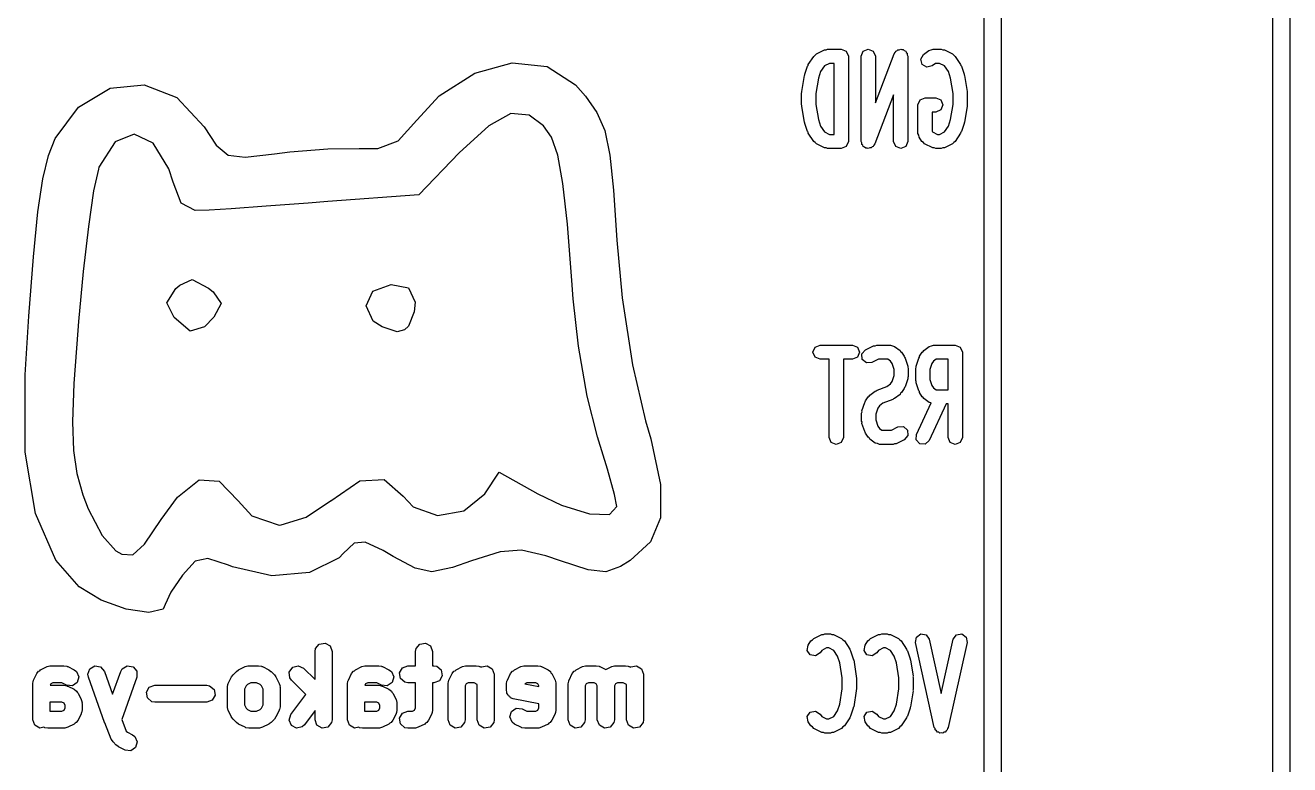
# Model space of a CAD drawing. Extents: x 62 to 223, y -188 to -37.
# Drawn here: x 95.3 to 106.43, y -57.42 to -50.92 of the extents above; entities that cross this region are included whole.
import ezdxf

# ---------------------------------------------------------------- set-up
doc = ezdxf.new("R2010")
doc.units = 0
doc.layers.add('BLACK', color=7, linetype='CONTINUOUS')

msp = doc.modelspace()

# ---------------------------------------------------------------- linework, layer by layer
at = {"layer": 'BLACK', "linetype": 'CONTINUOUS'}
for p, q in [((103.743, -73.9416), (103.743, -47.79)), ((103.893, -47.865), (103.893, -74.2229)), ((106.283, -78.195), (106.283, -47.865)), ((106.433, -47.79), (106.433, -78.27)), ((102.194, -51.2618), (102.242, -51.1903)), ((102.242, -51.1903), (102.255, -51.1813)), ((102.255, -51.1813), (102.266, -51.1691)), ((102.266, -51.1691), (102.337, -51.1334)), ((102.337, -51.1334), (102.352, -51.1324)), ((102.352, -51.1324), (102.365, -51.1268)), ((102.365, -51.1268), (102.484, -51.1268)), ((102.484, -51.1268), (102.528, -51.1451)), ((102.528, -51.1451), (102.547, -51.1893)), ((102.547, -51.1893), (102.547, -51.9393)), ((102.66, -51.1893), (102.678, -51.1451)), ((102.66, -51.9393), (102.66, -51.1893)), ((102.678, -51.1451), (102.722, -51.1268)), ((102.722, -51.1268), (102.767, -51.1451)), ((102.767, -51.1451), (102.785, -51.1893)), ((102.785, -51.5997), (102.95, -51.167)), ((102.785, -51.1893), (102.785, -51.5997)), ((102.95, -51.167), (102.959, -51.1574)), ((102.959, -51.1574), (102.964, -51.1451)), ((102.964, -51.1451), (102.975, -51.1407)), ((102.975, -51.1407), (102.982, -51.1323)), ((102.982, -51.1323), (102.996, -51.1319)), ((102.996, -51.1319), (103.008, -51.1268)), ((103.008, -51.1268), (103.019, -51.1312)), ((103.019, -51.1312), (103.03, -51.1309)), ((103.03, -51.1309), (103.04, -51.14)), ((103.04, -51.14), (103.052, -51.1451)), ((103.052, -51.1451), (103.057, -51.1558)), ((103.057, -51.1558), (103.065, -51.1637)), ((103.065, -51.1637), (103.065, -51.177)), ((103.065, -51.177), (103.071, -51.1893)), ((103.071, -51.1893), (103.071, -51.9393)), ((103.184, -51.2162), (103.209, -51.175)), ((103.209, -51.175), (103.256, -51.1393)), ((103.256, -51.1393), (103.275, -51.1344)), ((103.275, -51.1344), (103.294, -51.1268)), ((103.294, -51.1268), (103.365, -51.1268)), ((103.365, -51.1268), (103.379, -51.1324)), ((103.379, -51.1324), (103.393, -51.1334)), ((103.393, -51.1334), (103.465, -51.1691)), ((103.465, -51.1691), (103.475, -51.1813)), ((103.475, -51.1813), (103.489, -51.1903)), ((103.489, -51.1903), (103.536, -51.2618)), ((99.2582, -51.3375), (99.588, -51.2481)), ((99.588, -51.2481), (99.8961, -51.2795)), ((99.8961, -51.2795), (100.144, -51.4402)), ((102.163, -51.3481), (102.187, -51.2767)), ((102.187, -51.2767), (102.192, -51.2702)), ((102.192, -51.2702), (102.194, -51.2618)), ((102.337, -51.2735), (102.303, -51.3241)), ((102.38, -51.2518), (102.337, -51.2735)), ((102.422, -51.2518), (102.38, -51.2518)), ((102.422, -51.8768), (102.422, -51.2518)), ((103.196, -51.2625), (103.184, -51.2162)), ((103.237, -51.2869), (103.196, -51.2625)), ((103.284, -51.275), (103.237, -51.2869)), ((103.315, -51.2518), (103.284, -51.275)), ((103.35, -51.2518), (103.315, -51.2518)), ((103.394, -51.2735), (103.35, -51.2518)), ((103.428, -51.3241), (103.394, -51.2735)), ((103.536, -51.2618), (103.538, -51.2702)), ((103.538, -51.2702), (103.544, -51.2767)), ((103.544, -51.2767), (103.567, -51.3481)), ((98.945, -51.5391), (99.2582, -51.3375)), ((102.137, -51.5004), (102.161, -51.3576)), ((102.161, -51.3576), (102.163, -51.3532)), ((102.163, -51.3532), (102.163, -51.3481)), ((102.283, -51.383), (102.261, -51.5159)), ((102.303, -51.3241), (102.283, -51.383)), ((103.447, -51.383), (103.428, -51.3241)), ((103.469, -51.5159), (103.447, -51.383)), ((103.567, -51.3481), (103.567, -51.3532)), ((103.567, -51.3532), (103.57, -51.3576)), ((103.57, -51.3576), (103.594, -51.5004)), ((95.7696, -51.6383), (96.0475, -51.4694)), ((96.0475, -51.4694), (96.3478, -51.4397)), ((96.3478, -51.4397), (96.6355, -51.5521)), ((98.7486, -51.7526), (98.945, -51.5391)), ((100.144, -51.4402), (100.232, -51.541)), ((100.232, -51.541), (100.333, -51.6838)), ((102.136, -51.5107), (102.138, -51.5057)), ((102.136, -51.6179), (102.136, -51.5107)), ((102.138, -51.5057), (102.137, -51.5004)), ((102.261, -51.5159), (102.261, -51.6127)), ((102.946, -51.5289), (102.781, -51.9615)), ((102.946, -51.9393), (102.946, -51.5289)), ((103.469, -51.6127), (103.469, -51.5159)), ((103.594, -51.5004), (103.592, -51.5057)), ((103.592, -51.5057), (103.594, -51.5107)), ((103.594, -51.5107), (103.594, -51.6179)), ((95.564, -51.9142), (95.7696, -51.6383)), ((96.6355, -51.5521), (96.8754, -51.8093)), ((102.138, -51.6229), (102.136, -51.6179)), ((102.137, -51.6281), (102.138, -51.6229)), ((102.161, -51.771), (102.137, -51.6281)), ((102.261, -51.6127), (102.283, -51.7456)), ((103.16, -51.6179), (103.178, -51.5737)), ((103.16, -51.8679), (103.16, -51.6179)), ((103.178, -51.5737), (103.222, -51.5554)), ((103.222, -51.5554), (103.318, -51.5554)), ((103.318, -51.5554), (103.362, -51.5737)), ((103.362, -51.5737), (103.38, -51.6179)), ((103.38, -51.6179), (103.362, -51.6621)), ((103.447, -51.7456), (103.469, -51.6127)), ((103.594, -51.6281), (103.57, -51.771)), ((103.594, -51.6179), (103.592, -51.6229)), ((103.592, -51.6229), (103.594, -51.6281)), ((98.5843, -51.9332), (98.7486, -51.7526)), ((99.5766, -51.6922), (99.381, -51.8004)), ((99.7383, -51.7065), (99.5766, -51.6922)), ((99.8642, -51.801), (99.7383, -51.7065)), ((100.333, -51.6838), (100.402, -51.8439)), ((102.283, -51.7456), (102.303, -51.8044)), ((103.318, -51.6804), (103.285, -51.6804)), ((103.285, -51.6804), (103.285, -51.8489)), ((103.362, -51.6621), (103.318, -51.6804)), ((103.428, -51.8044), (103.447, -51.7456)), ((96.2588, -51.8749), (96.0908, -51.9431)), ((96.4257, -51.9555), (96.2588, -51.8749)), ((96.8754, -51.8093), (96.9816, -51.9709)), ((99.381, -51.8004), (99.122, -52.0406)), ((99.9333, -51.9006), (99.8642, -51.801)), ((100.402, -51.8439), (100.447, -52.0593)), ((102.163, -51.7753), (102.161, -51.771)), ((102.163, -51.7805), (102.163, -51.7753)), ((102.187, -51.8519), (102.163, -51.7805)), ((102.192, -51.8584), (102.187, -51.8519)), ((102.194, -51.8668), (102.192, -51.8584)), ((102.242, -51.9382), (102.194, -51.8668)), ((102.303, -51.8044), (102.337, -51.8551)), ((102.337, -51.8551), (102.38, -51.8768)), ((103.167, -51.8847), (103.16, -51.8679)), ((103.285, -51.8489), (103.289, -51.8551)), ((103.289, -51.8551), (103.332, -51.8768)), ((103.35, -51.8768), (103.394, -51.8551)), ((103.394, -51.8551), (103.428, -51.8044)), ((103.536, -51.8668), (103.489, -51.9382)), ((103.538, -51.8584), (103.536, -51.8668)), ((103.544, -51.8519), (103.538, -51.8584)), ((103.567, -51.7805), (103.544, -51.8519)), ((103.57, -51.771), (103.567, -51.7753)), ((103.567, -51.7753), (103.567, -51.7805)), ((95.505, -52.0613), (95.564, -51.9142)), ((96.0908, -51.9431), (95.9496, -52.1659)), ((96.5634, -52.1794), (96.4257, -51.9555)), ((96.9816, -51.9709), (97.0867, -52.0605)), ((98.4055, -52), (98.5843, -51.9332)), ((99.9884, -52.0612), (99.9333, -51.9006)), ((102.255, -51.9472), (102.242, -51.9382)), ((102.266, -51.9595), (102.255, -51.9472)), ((102.337, -51.9952), (102.266, -51.9595)), ((102.38, -51.8768), (102.422, -51.8768)), ((102.528, -51.9835), (102.484, -52.0018)), ((102.547, -51.9393), (102.528, -51.9835)), ((102.665, -51.9516), (102.66, -51.9393)), ((102.665, -51.9649), (102.665, -51.9516)), ((102.674, -51.9728), (102.665, -51.9649)), ((102.678, -51.9835), (102.674, -51.9728)), ((102.69, -51.9886), (102.678, -51.9835)), ((102.767, -51.9835), (102.756, -51.9879)), ((102.772, -51.9712), (102.767, -51.9835)), ((102.781, -51.9615), (102.772, -51.9712)), ((102.964, -51.9835), (102.946, -51.9393)), ((103.008, -52.0018), (102.964, -51.9835)), ((103.052, -51.9835), (103.008, -52.0018)), ((103.071, -51.9393), (103.052, -51.9835)), ((103.17, -51.9025), (103.167, -51.8847)), ((103.194, -51.9382), (103.17, -51.9025)), ((103.208, -51.9472), (103.194, -51.9382)), ((103.218, -51.9595), (103.208, -51.9472)), ((103.29, -51.9952), (103.218, -51.9595)), ((103.332, -51.8768), (103.35, -51.8768)), ((103.465, -51.9595), (103.393, -51.9952)), ((103.475, -51.9472), (103.465, -51.9595)), ((103.489, -51.9382), (103.475, -51.9472)), ((95.4553, -52.2683), (95.505, -52.0613)), ((97.0867, -52.0605), (97.2373, -52.0781)), ((97.2373, -52.0781), (97.4944, -52.0473)), ((97.4944, -52.0473), (97.6284, -52.0307)), ((97.6284, -52.0307), (97.9632, -52.0046)), ((97.9632, -52.0046), (98.2406, -52.0017)), ((98.2406, -52.0017), (98.4055, -52)), ((99.122, -52.0406), (98.7647, -52.4082)), ((100.034, -52.3082), (99.9884, -52.0612)), ((100.447, -52.0593), (100.48, -52.3679)), ((102.352, -51.9962), (102.337, -51.9952)), ((102.365, -52.0018), (102.352, -51.9962)), ((102.484, -52.0018), (102.365, -52.0018)), ((102.7, -51.9977), (102.69, -51.9886)), ((102.712, -51.9974), (102.7, -51.9977)), ((102.722, -52.0018), (102.712, -51.9974)), ((102.735, -51.9967), (102.722, -52.0018)), ((102.748, -51.9963), (102.735, -51.9967)), ((102.756, -51.9879), (102.748, -51.9963)), ((103.304, -51.9962), (103.29, -51.9952)), ((103.318, -52.0018), (103.304, -51.9962)), ((103.365, -52.0018), (103.318, -52.0018)), ((103.379, -51.9962), (103.365, -52.0018)), ((103.393, -51.9952), (103.379, -51.9962)), ((95.9439, -52.182), (95.9026, -52.3727)), ((95.9496, -52.1659), (95.9439, -52.182)), ((96.6014, -52.2975), (96.5634, -52.1794)), ((95.412, -52.5579), (95.4553, -52.2683)), ((96.6743, -52.4819), (96.6014, -52.2975)), ((100.074, -52.6669), (100.034, -52.3082)), ((95.9026, -52.3727), (95.8561, -52.6865)), ((98.7647, -52.4082), (97.9654, -52.468)), ((100.48, -52.3679), (100.51, -52.8077)), ((96.7962, -52.5452), (96.6743, -52.4819)), ((97.1124, -52.531), (96.9186, -52.5449)), ((97.4216, -52.5084), (97.1124, -52.531)), ((97.7925, -52.4809), (97.4216, -52.5084)), ((97.9654, -52.468), (97.7925, -52.4809)), ((95.3722, -52.953), (95.412, -52.5579)), ((96.9186, -52.5449), (96.7962, -52.5452)), ((95.8561, -52.6865), (95.8098, -53.0835)), ((100.113, -53.1626), (100.074, -52.6669)), ((100.51, -52.8077), (100.556, -53.3148)), ((95.3331, -53.4766), (95.3722, -52.953)), ((95.8098, -53.0835), (95.7689, -53.5241)), ((96.6268, -53.2343), (96.6604, -53.2024)), ((96.6604, -53.2024), (96.7711, -53.1544)), ((96.7711, -53.1544), (96.9127, -53.2293)), ((98.3596, -53.2553), (98.5207, -53.197)), ((98.5207, -53.197), (98.6742, -53.2282)), ((100.124, -53.324), (100.113, -53.1626)), ((96.5479, -53.359), (96.6268, -53.2343)), ((96.9127, -53.2293), (96.9557, -53.2624)), ((96.9557, -53.2624), (97.0263, -53.3641)), ((98.3022, -53.3854), (98.3596, -53.2553)), ((98.6742, -53.2282), (98.7323, -53.3522)), ((100.556, -53.3148), (100.646, -53.9044)), ((96.6114, -53.4882), (96.5479, -53.359)), ((97.0263, -53.3641), (96.9619, -53.4842)), ((98.3624, -53.5201), (98.3022, -53.3854)), ((98.7323, -53.3522), (98.7244, -53.4394)), ((100.171, -53.7412), (100.124, -53.324)), ((95.3008, -53.9929), (95.3331, -53.4766)), ((95.7689, -53.5241), (95.7625, -53.6038)), ((96.6121, -53.4891), (96.6114, -53.4882)), ((96.7518, -53.6074), (96.6121, -53.4891)), ((96.9619, -53.4842), (96.8793, -53.5705)), ((98.4429, -53.5689), (98.3624, -53.5201)), ((98.7244, -53.4394), (98.6759, -53.5639)), ((95.7625, -53.6038), (95.7293, -54.0678)), ((96.8793, -53.5705), (96.7518, -53.6074)), ((98.5761, -53.6143), (98.4429, -53.5689)), ((98.6403, -53.5977), (98.5761, -53.6143)), ((98.6759, -53.5639), (98.6403, -53.5977)), ((100.249, -54.1796), (100.171, -53.7412)), ((102.235, -53.7928), (102.254, -53.7486)), ((102.254, -53.7486), (102.298, -53.7303)), ((102.298, -53.7303), (102.583, -53.7303)), ((102.583, -53.7303), (102.628, -53.7486)), ((102.628, -53.7486), (102.646, -53.7928)), ((102.698, -53.7726), (102.77, -53.7369)), ((102.77, -53.7369), (102.784, -53.7359)), ((102.784, -53.7359), (102.798, -53.7303)), ((102.798, -53.7303), (102.917, -53.7303)), ((102.917, -53.7303), (102.935, -53.7379)), ((102.935, -53.7379), (102.954, -53.7428)), ((102.954, -53.7428), (103.002, -53.7785)), ((103.213, -53.7785), (103.26, -53.7428)), ((103.26, -53.7428), (103.279, -53.7379)), ((103.279, -53.7379), (103.298, -53.7303)), ((103.298, -53.7303), (103.488, -53.7303)), ((103.488, -53.7303), (103.532, -53.7486)), ((103.532, -53.7486), (103.551, -53.7928)), ((102.254, -53.837), (102.235, -53.7928)), ((102.298, -53.8553), (102.254, -53.837)), ((102.378, -53.8553), (102.298, -53.8553)), ((102.378, -54.5428), (102.378, -53.8553)), ((102.583, -53.8553), (102.503, -53.8553)), ((102.503, -53.8553), (102.503, -54.5428)), ((102.628, -53.837), (102.583, -53.8553)), ((102.646, -53.7928), (102.628, -53.837)), ((102.667, -53.8087), (102.698, -53.7726)), ((102.67, -53.8564), (102.667, -53.8087)), ((102.707, -53.8878), (102.67, -53.8564)), ((102.813, -53.8553), (102.754, -53.8844)), ((102.896, -53.8553), (102.813, -53.8553)), ((102.918, -53.8721), (102.896, -53.8553)), ((102.932, -53.8919), (102.918, -53.8721)), ((103.002, -53.7785), (103.007, -53.7878)), ((103.007, -53.7878), (103.016, -53.7938)), ((103.016, -53.7938), (103.04, -53.8295)), ((103.04, -53.8295), (103.042, -53.838)), ((103.042, -53.838), (103.048, -53.8444)), ((103.048, -53.8444), (103.071, -53.9159)), ((103.143, -53.9159), (103.167, -53.8444)), ((103.167, -53.8444), (103.173, -53.838)), ((103.173, -53.838), (103.174, -53.8295)), ((103.174, -53.8295), (103.198, -53.7938)), ((103.198, -53.7938), (103.207, -53.7878)), ((103.207, -53.7878), (103.213, -53.7785)), ((103.296, -53.8721), (103.283, -53.8919)), ((103.319, -53.8553), (103.296, -53.8721)), ((103.426, -53.8553), (103.319, -53.8553)), ((103.426, -54.1231), (103.426, -53.8553)), ((103.551, -53.7928), (103.551, -54.5428)), ((100.646, -53.9044), (100.762, -54.3977)), ((102.754, -53.8844), (102.707, -53.8878)), ((102.95, -53.9458), (102.932, -53.8919)), ((102.95, -53.9969), (102.95, -53.9458)), ((103.071, -53.9159), (103.071, -53.9261)), ((103.071, -53.9261), (103.075, -53.9356)), ((103.075, -53.9356), (103.075, -54.0071)), ((103.14, -53.9356), (103.144, -53.9261)), ((103.14, -54.0428), (103.14, -53.9356)), ((103.144, -53.9261), (103.143, -53.9159)), ((103.283, -53.8919), (103.265, -53.9458)), ((103.265, -53.9458), (103.265, -54.0326)), ((95.3007, -54.6717), (95.3008, -53.9929)), ((95.7293, -54.0678), (95.7163, -54.4067)), ((102.8, -54.1271), (102.886, -54.0946)), ((102.886, -54.0946), (102.918, -54.0706)), ((102.918, -54.0706), (102.932, -54.0508)), ((102.932, -54.0508), (102.95, -53.9969)), ((103.048, -54.0983), (103.042, -54.1047)), ((103.071, -54.0268), (103.048, -54.0983)), ((103.075, -54.0071), (103.071, -54.0166)), ((103.071, -54.0166), (103.071, -54.0268)), ((103.144, -54.0523), (103.14, -54.0428)), ((103.143, -54.0626), (103.144, -54.0523)), ((103.167, -54.134), (103.143, -54.0626)), ((103.265, -54.0326), (103.283, -54.0865)), ((103.283, -54.0865), (103.296, -54.1064)), ((100.34, -54.538), (100.249, -54.1796)), ((102.698, -54.2224), (102.722, -54.1867)), ((102.722, -54.1867), (102.731, -54.1807)), ((102.731, -54.1807), (102.736, -54.1714)), ((102.736, -54.1714), (102.784, -54.1356)), ((102.784, -54.1356), (102.793, -54.1334)), ((102.793, -54.1334), (102.8, -54.1271)), ((102.939, -54.2085), (102.852, -54.241)), ((102.945, -54.2022), (102.939, -54.2085)), ((102.954, -54.1999), (102.945, -54.2022)), ((103.002, -54.1642), (102.954, -54.1999)), ((103.007, -54.1549), (103.002, -54.1642)), ((103.016, -54.1489), (103.007, -54.1549)), ((103.04, -54.1132), (103.016, -54.1489)), ((103.042, -54.1047), (103.04, -54.1132)), ((103.173, -54.1405), (103.167, -54.134)), ((103.174, -54.1489), (103.173, -54.1405)), ((103.198, -54.1846), (103.174, -54.1489)), ((103.207, -54.1906), (103.198, -54.1846)), ((103.213, -54.1999), (103.207, -54.1906)), ((103.26, -54.2356), (103.213, -54.1999)), ((103.296, -54.1064), (103.319, -54.1231)), ((103.319, -54.1231), (103.426, -54.1231)), ((102.664, -54.3285), (102.668, -54.319)), ((102.667, -54.3087), (102.691, -54.2373)), ((102.668, -54.319), (102.667, -54.3087)), ((102.691, -54.2373), (102.696, -54.2308)), ((102.696, -54.2308), (102.698, -54.2224)), ((102.807, -54.2848), (102.789, -54.3386)), ((102.82, -54.2649), (102.807, -54.2848)), ((102.852, -54.241), (102.82, -54.2649)), ((103.146, -54.5164), (103.275, -54.2394)), ((103.409, -54.2481), (103.259, -54.5692)), ((103.275, -54.2394), (103.26, -54.2356)), ((103.426, -54.2481), (103.409, -54.2481)), ((103.426, -54.5428), (103.426, -54.2481)), ((95.7163, -54.4067), (95.7244, -54.6581)), ((100.762, -54.3977), (100.807, -54.5557)), ((102.664, -54.3999), (102.664, -54.3285)), ((102.668, -54.4094), (102.664, -54.3999)), ((102.667, -54.4197), (102.668, -54.4094)), ((102.691, -54.4911), (102.667, -54.4197)), ((102.789, -54.3386), (102.789, -54.3898)), ((102.789, -54.3898), (102.807, -54.4437)), ((100.427, -54.8231), (100.34, -54.538)), ((102.396, -54.587), (102.378, -54.5428)), ((102.503, -54.5428), (102.485, -54.587)), ((102.696, -54.4976), (102.691, -54.4911)), ((102.698, -54.506), (102.696, -54.4976)), ((102.722, -54.5417), (102.698, -54.506)), ((102.731, -54.5478), (102.722, -54.5417)), ((102.736, -54.5571), (102.731, -54.5478)), ((102.807, -54.4437), (102.82, -54.4635)), ((102.82, -54.4635), (102.842, -54.4803)), ((102.842, -54.4803), (102.926, -54.4803)), ((102.926, -54.4803), (102.984, -54.4512)), ((102.984, -54.4512), (103.032, -54.4478)), ((103.032, -54.4478), (103.068, -54.4791)), ((103.071, -54.5268), (103.04, -54.563)), ((103.068, -54.4791), (103.071, -54.5268)), ((103.144, -54.5641), (103.146, -54.5164)), ((103.444, -54.587), (103.426, -54.5428)), ((103.551, -54.5428), (103.532, -54.587)), ((95.7244, -54.6581), (95.7546, -54.8596)), ((100.807, -54.5557), (100.892, -54.9576)), ((102.441, -54.6053), (102.396, -54.587)), ((102.485, -54.587), (102.441, -54.6053)), ((102.784, -54.5928), (102.736, -54.5571)), ((102.803, -54.5977), (102.784, -54.5928)), ((102.822, -54.6053), (102.803, -54.5977)), ((102.941, -54.6053), (102.822, -54.6053)), ((102.954, -54.5997), (102.941, -54.6053)), ((102.969, -54.5987), (102.954, -54.5997)), ((103.04, -54.563), (102.969, -54.5987)), ((103.176, -54.5994), (103.144, -54.5641)), ((103.224, -54.6015), (103.176, -54.5994)), ((103.259, -54.5692), (103.224, -54.6015)), ((103.488, -54.6053), (103.444, -54.587)), ((103.532, -54.587), (103.488, -54.6053)), ((95.3898, -55.2126), (95.3007, -54.6717)), ((95.7546, -54.8596), (95.8078, -55.0489)), ((99.3464, -55.0385), (99.4731, -54.848)), ((99.4731, -54.848), (99.8128, -55.0385)), ((100.488, -55.045), (100.427, -54.8231)), ((96.6403, -55.0675), (96.8312, -54.9162)), ((96.8312, -54.9162), (97.0063, -54.9283)), ((97.0063, -54.9283), (97.1738, -55.102)), ((97.9905, -55.1003), (98.2463, -54.9264)), ((98.2463, -54.9264), (98.4607, -54.9127)), ((98.4607, -54.9127), (98.628, -55.0597)), ((100.892, -54.9576), (100.892, -55.1519)), ((95.8078, -55.0489), (95.8547, -55.1722)), ((96.4964, -55.2663), (96.6403, -55.0675)), ((97.1738, -55.102), (97.2958, -55.2339)), ((97.7735, -55.2458), (97.9887, -55.102)), ((97.9887, -55.102), (97.9905, -55.1003)), ((98.628, -55.0597), (98.7163, -55.1538)), ((99.1626, -55.1897), (99.3464, -55.0385)), ((99.8128, -55.0385), (100.023, -55.1401)), ((100.51, -55.1519), (100.488, -55.045)), ((95.57, -55.6226), (95.3898, -55.2126)), ((95.8547, -55.1722), (95.9774, -55.405)), ((98.7163, -55.1538), (98.9304, -55.2288)), ((98.9304, -55.2288), (99.1626, -55.1897)), ((100.023, -55.1401), (100.267, -55.2157)), ((100.267, -55.2157), (100.443, -55.2218)), ((100.443, -55.2218), (100.51, -55.1519)), ((100.892, -55.1519), (100.892, -55.2499)), ((96.3496, -55.4827), (96.4964, -55.2663)), ((97.2958, -55.2339), (97.5364, -55.3137)), ((97.5364, -55.3137), (97.5548, -55.313)), ((97.5548, -55.313), (97.7735, -55.2458)), ((100.892, -55.2499), (100.805, -55.4625)), ((95.9774, -55.405), (96.0986, -55.5423)), ((96.0986, -55.5423), (96.1511, -55.5709)), ((96.2467, -55.5757), (96.3496, -55.4827)), ((98.197, -55.4742), (98.0991, -55.5657)), ((98.2938, -55.4638), (98.197, -55.4742)), ((98.4503, -55.538), (98.2938, -55.4638)), ((98.5403, -55.5905), (98.4503, -55.538)), ((99.4816, -55.5494), (99.2303, -55.6294)), ((99.6692, -55.5348), (99.4816, -55.5494)), ((99.8828, -55.5854), (99.6692, -55.5348)), ((100.805, -55.4625), (100.626, -55.6252)), ((95.7757, -55.8567), (95.57, -55.6226)), ((96.1511, -55.5709), (96.2467, -55.5757)), ((96.795, -55.6325), (96.6839, -55.7548)), ((96.9067, -55.6071), (96.795, -55.6325)), ((97.0904, -55.6668), (96.9067, -55.6071)), ((98.0627, -55.6015), (97.803, -55.7324)), ((98.0991, -55.5657), (98.0627, -55.6015)), ((98.7328, -55.6942), (98.5403, -55.5905)), ((99.2303, -55.6294), (99.062, -55.6875)), ((100.012, -55.6298), (99.8828, -55.5854)), ((100.256, -55.7091), (100.012, -55.6298)), ((100.626, -55.6252), (100.542, -55.6776)), ((96.6839, -55.7548), (96.5811, -55.9052)), ((97.1265, -55.6816), (97.0904, -55.6668)), ((97.4716, -55.7614), (97.1265, -55.6816)), ((97.803, -55.7324), (97.4716, -55.7614)), ((98.8812, -55.7251), (98.7328, -55.6942)), ((99.062, -55.6875), (98.8812, -55.7251)), ((100.411, -55.7252), (100.256, -55.7091)), ((100.542, -55.6776), (100.411, -55.7252)), ((95.9684, -55.9758), (95.7757, -55.8567)), ((96.1901, -56.0553), (95.9684, -55.9758)), ((96.5811, -55.9052), (96.5329, -56.0122)), ((96.3893, -56.0846), (96.1901, -56.0553)), ((96.5143, -56.053), (96.3893, -56.0846)), ((96.5329, -56.0122), (96.5143, -56.053)), ((102.218, -56.3338), (102.231, -56.3248)), ((102.231, -56.3248), (102.242, -56.3126)), ((102.242, -56.3126), (102.313, -56.2769)), ((102.313, -56.2769), (102.328, -56.2759)), ((102.328, -56.2759), (102.341, -56.2703)), ((102.341, -56.2703), (102.389, -56.2703)), ((102.389, -56.2703), (102.402, -56.2759)), ((102.402, -56.2759), (102.417, -56.2769)), ((102.417, -56.2769), (102.488, -56.3126)), ((102.488, -56.3126), (102.499, -56.3248)), ((102.499, -56.3248), (102.512, -56.3338)), ((102.718, -56.3338), (102.731, -56.3248)), ((102.731, -56.3248), (102.742, -56.3126)), ((102.742, -56.3126), (102.813, -56.2769)), ((102.813, -56.2769), (102.828, -56.2759)), ((102.828, -56.2759), (102.841, -56.2703)), ((102.841, -56.2703), (102.889, -56.2703)), ((102.889, -56.2703), (102.902, -56.2759)), ((102.902, -56.2759), (102.917, -56.2769)), ((102.917, -56.2769), (102.988, -56.3126)), ((102.988, -56.3126), (102.999, -56.3248)), ((102.999, -56.3248), (103.012, -56.3338)), ((103.138, -56.3463), (103.146, -56.2992)), ((103.146, -56.2992), (103.185, -56.2718)), ((103.185, -56.2718), (103.232, -56.2801)), ((103.232, -56.2801), (103.26, -56.3192)), ((103.26, -56.3192), (103.365, -56.7947)), ((103.365, -56.7947), (103.471, -56.3192)), ((103.471, -56.3192), (103.498, -56.2801)), ((103.498, -56.2801), (103.545, -56.2718)), ((103.545, -56.2718), (103.585, -56.2992)), ((103.585, -56.2992), (103.593, -56.3463)), ((97.8514, -56.4264), (97.856, -56.4008)), ((97.8514, -56.6739), (97.8514, -56.4264)), ((97.856, -56.4008), (97.8889, -56.3615)), ((97.8889, -56.3615), (97.9395, -56.3526)), ((97.9395, -56.3526), (97.9839, -56.3782)), ((97.9839, -56.3782), (98.0014, -56.4264)), ((98.0014, -56.4264), (98.0014, -57.0264)), ((98.7371, -56.4264), (98.7417, -56.4008)), ((98.7371, -56.5514), (98.7371, -56.4264)), ((98.7417, -56.4008), (98.7746, -56.3615)), ((98.7746, -56.3615), (98.8252, -56.3526)), ((98.8252, -56.3526), (98.8696, -56.3782)), ((98.8696, -56.3782), (98.8871, -56.4264)), ((98.8871, -56.4264), (98.8871, -56.5514)), ((102.185, -56.4165), (102.194, -56.3695)), ((102.211, -56.4562), (102.185, -56.4165)), ((102.194, -56.3695), (102.218, -56.3338)), ((102.298, -56.4389), (102.258, -56.4655)), ((102.313, -56.417), (102.298, -56.4389)), ((102.356, -56.3953), (102.313, -56.417)), ((102.374, -56.3953), (102.356, -56.3953)), ((102.418, -56.417), (102.374, -56.3953)), ((102.451, -56.4676), (102.418, -56.417)), ((102.512, -56.3338), (102.56, -56.4053)), ((102.56, -56.4053), (102.562, -56.4137)), ((102.562, -56.4137), (102.567, -56.4202)), ((102.567, -56.4202), (102.591, -56.4916)), ((102.685, -56.4165), (102.694, -56.3695)), ((102.711, -56.4562), (102.685, -56.4165)), ((102.694, -56.3695), (102.718, -56.3338)), ((102.798, -56.4389), (102.758, -56.4655)), ((102.813, -56.417), (102.798, -56.4389)), ((102.856, -56.3953), (102.813, -56.417)), ((102.874, -56.3953), (102.856, -56.3953)), ((102.918, -56.417), (102.874, -56.3953)), ((102.951, -56.4676), (102.918, -56.417)), ((103.012, -56.3338), (103.06, -56.4053)), ((103.06, -56.4053), (103.062, -56.4137)), ((103.062, -56.4137), (103.067, -56.4202)), ((103.067, -56.4202), (103.091, -56.4916)), ((103.304, -57.0963), (103.138, -56.3463)), ((103.593, -56.3463), (103.426, -57.0963)), ((95.4929, -56.5593), (95.5179, -56.5519)), ((95.5179, -56.5519), (95.5222, -56.553)), ((95.5222, -56.553), (95.5264, -56.5514)), ((95.5264, -56.5514), (95.6407, -56.5514)), ((95.6407, -56.5514), (95.6664, -56.556)), ((97.2357, -56.5593), (97.2607, -56.5519)), ((97.2607, -56.5519), (97.2651, -56.553)), ((97.2651, -56.553), (97.2693, -56.5514)), ((97.2693, -56.5514), (97.355, -56.5514)), ((97.355, -56.5514), (97.3807, -56.556)), ((97.6548, -56.565), (97.7044, -56.5517)), ((97.7044, -56.5517), (97.7509, -56.5734)), ((98.2643, -56.5593), (98.2893, -56.5519)), ((98.2893, -56.5519), (98.2936, -56.553)), ((98.2936, -56.553), (98.2979, -56.5514)), ((98.2979, -56.5514), (98.4121, -56.5514)), ((98.4121, -56.5514), (98.4378, -56.556)), ((98.6211, -56.569), (98.6693, -56.5514)), ((98.6693, -56.5514), (98.7371, -56.5514)), ((98.8871, -56.5514), (98.8979, -56.5514)), ((98.8979, -56.5514), (98.9235, -56.556)), ((99.15, -56.5593), (99.175, -56.5519)), ((99.175, -56.5519), (99.1794, -56.553)), ((99.1794, -56.553), (99.1836, -56.5514)), ((99.1836, -56.5514), (99.2693, -56.5514)), ((99.2693, -56.5514), (99.2949, -56.556)), ((99.6643, -56.5593), (99.6893, -56.5519)), ((99.6893, -56.5519), (99.6936, -56.553)), ((99.6936, -56.553), (99.6979, -56.5514)), ((99.6979, -56.5514), (99.8121, -56.5514)), ((99.8121, -56.5514), (99.8378, -56.556)), ((100.207, -56.5593), (100.232, -56.5519)), ((100.232, -56.5519), (100.236, -56.553)), ((100.236, -56.553), (100.241, -56.5514)), ((100.241, -56.5514), (100.326, -56.5514)), ((100.326, -56.5514), (100.352, -56.556)), ((100.464, -56.5593), (100.489, -56.5519)), ((100.489, -56.5519), (100.494, -56.553)), ((100.494, -56.553), (100.498, -56.5514)), ((100.498, -56.5514), (100.584, -56.5514)), ((100.584, -56.5514), (100.609, -56.556)), ((102.258, -56.4655), (102.211, -56.4562)), ((102.471, -56.5265), (102.451, -56.4676)), ((102.493, -56.6594), (102.471, -56.5265)), ((102.591, -56.4916), (102.591, -56.4967)), ((102.591, -56.4967), (102.594, -56.5011)), ((102.594, -56.5011), (102.617, -56.6439)), ((102.758, -56.4655), (102.711, -56.4562)), ((102.971, -56.5265), (102.951, -56.4676)), ((102.993, -56.6594), (102.971, -56.5265)), ((103.091, -56.4916), (103.091, -56.4967)), ((103.091, -56.4967), (103.094, -56.5011)), ((103.094, -56.5011), (103.117, -56.6439)), ((95.3736, -56.6786), (95.4022, -56.6215)), ((95.4022, -56.6215), (95.4177, -56.6005)), ((95.4177, -56.6005), (95.428, -56.5961)), ((95.428, -56.5961), (95.4357, -56.5879)), ((95.4357, -56.5879), (95.4929, -56.5593)), ((95.6664, -56.556), (95.6698, -56.5588)), ((95.6698, -56.5588), (95.6743, -56.5593)), ((95.6743, -56.5593), (95.7314, -56.5879)), ((95.7314, -56.5879), (95.7523, -56.6034)), ((95.7523, -56.6034), (95.7727, -56.6505)), ((95.7727, -56.6505), (95.7581, -56.6997)), ((95.8514, -56.626), (95.8693, -56.5779)), ((95.8558, -56.6517), (95.8514, -56.626)), ((95.9987, -57.0517), (95.8558, -56.6517)), ((95.8693, -56.5779), (95.9139, -56.5525)), ((95.9139, -56.5525), (95.9643, -56.5617)), ((95.9643, -56.5617), (95.9971, -56.6012)), ((95.9971, -56.6012), (96.0693, -56.8034)), ((96.0693, -56.8034), (96.1415, -56.6012)), ((96.1415, -56.6012), (96.1544, -56.5786)), ((96.2828, -56.6517), (96.1495, -57.0249)), ((96.1544, -56.5786), (96.1987, -56.5526)), ((96.1987, -56.5526), (96.2492, -56.5612)), ((96.2492, -56.5612), (96.2825, -56.6004)), ((96.2825, -56.6004), (96.2828, -56.6517)), ((97.0879, -56.7072), (97.1165, -56.65)), ((97.1165, -56.65), (97.1298, -56.632)), ((97.1298, -56.632), (97.1305, -56.6305)), ((97.1305, -56.6305), (97.1591, -56.602)), ((97.1591, -56.602), (97.1775, -56.5891)), ((97.1775, -56.5891), (97.1786, -56.5879)), ((97.1786, -56.5879), (97.2357, -56.5593)), ((97.3807, -56.556), (97.3841, -56.5588)), ((97.3841, -56.5588), (97.3885, -56.5593)), ((97.3885, -56.5593), (97.4457, -56.5879)), ((97.4457, -56.5879), (97.4637, -56.6013)), ((97.4637, -56.6013), (97.4652, -56.602)), ((97.4652, -56.602), (97.4937, -56.6305)), ((97.4937, -56.6305), (97.5066, -56.6489)), ((97.5066, -56.6489), (97.5078, -56.65)), ((97.5078, -56.65), (97.5364, -56.7072)), ((97.6254, -56.607), (97.6548, -56.565)), ((97.6299, -56.6581), (97.6254, -56.607)), ((97.6448, -56.6795), (97.6299, -56.6581)), ((97.7509, -56.5734), (97.8514, -56.6739)), ((98.1451, -56.6786), (98.1736, -56.6215)), ((98.1736, -56.6215), (98.1891, -56.6005)), ((98.1891, -56.6005), (98.1995, -56.5961)), ((98.1995, -56.5961), (98.2072, -56.5879)), ((98.2072, -56.5879), (98.2643, -56.5593)), ((98.4378, -56.556), (98.4412, -56.5588)), ((98.4412, -56.5588), (98.4457, -56.5593)), ((98.4457, -56.5593), (98.5028, -56.5879)), ((98.5028, -56.5879), (98.5237, -56.6034)), ((98.5237, -56.6034), (98.5442, -56.6505)), ((98.5442, -56.6505), (98.5295, -56.6997)), ((98.5954, -56.6134), (98.6211, -56.569)), ((98.6043, -56.6639), (98.5954, -56.6134)), ((98.9235, -56.556), (98.9628, -56.5889)), ((98.9717, -56.6395), (98.9461, -56.6839)), ((98.9628, -56.5889), (98.9717, -56.6395)), ((99.0308, -56.6786), (99.0593, -56.6215)), ((99.0593, -56.6215), (99.0749, -56.6005)), ((99.0749, -56.6005), (99.0852, -56.5961)), ((99.0852, -56.5961), (99.0929, -56.5879)), ((99.0929, -56.5879), (99.15, -56.5593)), ((99.2949, -56.556), (99.2984, -56.5588)), ((99.2984, -56.5588), (99.3028, -56.5593)), ((99.3028, -56.5593), (99.3144, -56.5651)), ((99.3144, -56.5651), (99.3175, -56.5615)), ((99.3175, -56.5615), (99.368, -56.5526)), ((99.368, -56.5526), (99.4125, -56.5782)), ((99.4125, -56.5782), (99.43, -56.6264)), ((99.43, -56.6264), (99.43, -57.0264)), ((99.5451, -56.6786), (99.5736, -56.6215)), ((99.5736, -56.6215), (99.5891, -56.6005)), ((99.5891, -56.6005), (99.5995, -56.5961)), ((99.5995, -56.5961), (99.6072, -56.5879)), ((99.6072, -56.5879), (99.6643, -56.5593)), ((99.8378, -56.556), (99.8412, -56.5588)), ((99.8412, -56.5588), (99.8457, -56.5593)), ((99.8457, -56.5593), (99.9028, -56.5879)), ((99.9028, -56.5879), (99.9237, -56.6034)), ((99.9237, -56.6034), (99.9282, -56.6137)), ((99.9282, -56.6137), (99.9364, -56.6215)), ((99.9364, -56.6215), (99.9649, -56.6786)), ((100.088, -56.6786), (100.116, -56.6215)), ((100.116, -56.6215), (100.132, -56.6005)), ((100.132, -56.6005), (100.142, -56.5961)), ((100.142, -56.5961), (100.15, -56.5879)), ((100.15, -56.5879), (100.207, -56.5593)), ((100.352, -56.556), (100.356, -56.5588)), ((100.356, -56.5588), (100.36, -56.5593)), ((100.36, -56.5593), (100.412, -56.5854)), ((100.412, -56.5854), (100.464, -56.5593)), ((100.609, -56.556), (100.613, -56.5588)), ((100.613, -56.5588), (100.617, -56.5593)), ((100.617, -56.5593), (100.629, -56.5651)), ((100.629, -56.5651), (100.632, -56.5615)), ((100.632, -56.5615), (100.682, -56.5526)), ((100.682, -56.5526), (100.727, -56.5782)), ((100.727, -56.5782), (100.744, -56.6264)), ((100.744, -56.6264), (100.744, -57.0264)), ((102.493, -56.7562), (102.493, -56.6594)), ((102.617, -56.6439), (102.616, -56.6492)), ((102.616, -56.6492), (102.618, -56.6542)), ((102.618, -56.6542), (102.618, -56.7614)), ((102.993, -56.7562), (102.993, -56.6594)), ((103.117, -56.6439), (103.116, -56.6492)), ((103.116, -56.6492), (103.118, -56.6542)), ((103.118, -56.6542), (103.118, -56.7614)), ((95.3657, -56.7121), (95.3702, -56.6865)), ((95.3657, -57.0264), (95.3657, -56.7121)), ((95.3702, -56.6865), (95.3731, -56.6831)), ((95.3731, -56.6831), (95.3736, -56.6786)), ((95.5252, -56.7109), (95.5192, -56.7229)), ((95.5192, -56.7229), (95.6407, -56.7229)), ((95.5441, -56.7014), (95.5252, -56.7109)), ((95.623, -56.7014), (95.5441, -56.7014)), ((95.6643, -56.7221), (95.623, -56.7014)), ((95.6407, -56.7229), (95.6664, -56.7274)), ((95.7153, -56.7279), (95.6643, -56.7221)), ((95.6664, -56.7274), (95.6698, -56.7303)), ((95.6698, -56.7303), (95.6743, -56.7308)), ((95.6743, -56.7308), (95.7314, -56.7593)), ((95.7581, -56.6997), (95.7153, -56.7279)), ((95.7314, -56.7593), (95.7523, -56.7749)), ((96.3669, -56.7848), (96.3925, -56.7404)), ((96.3925, -56.7404), (96.4407, -56.7229)), ((96.4407, -56.7229), (96.8979, -56.7229)), ((96.8979, -56.7229), (96.9235, -56.7274)), ((96.9235, -56.7274), (96.9628, -56.7604)), ((96.9628, -56.7604), (96.9717, -56.8109)), ((97.08, -56.7407), (97.0845, -56.7151)), ((97.08, -56.9121), (97.08, -56.7407)), ((97.0845, -56.7151), (97.0874, -56.7116)), ((97.0874, -56.7116), (97.0879, -56.7072)), ((97.2452, -56.728), (97.23, -56.7584)), ((97.23, -56.7584), (97.23, -56.8944)), ((97.2566, -56.7166), (97.2452, -56.728)), ((97.287, -56.7014), (97.2566, -56.7166)), ((97.3373, -56.7014), (97.287, -56.7014)), ((97.3677, -56.7166), (97.3373, -56.7014)), ((97.3791, -56.728), (97.3677, -56.7166)), ((97.3943, -56.7584), (97.3791, -56.728)), ((97.3943, -56.8944), (97.3943, -56.7584)), ((97.5364, -56.7072), (97.5438, -56.7321)), ((97.5438, -56.7321), (97.5428, -56.7365)), ((97.5428, -56.7365), (97.5443, -56.7407)), ((97.5443, -56.7407), (97.5443, -56.9121)), ((97.7703, -56.8049), (97.6448, -56.6795)), ((98.1371, -56.7121), (98.1417, -56.6865)), ((98.1371, -57.0264), (98.1371, -56.7121)), ((98.1417, -56.6865), (98.1445, -56.6831)), ((98.1445, -56.6831), (98.1451, -56.6786)), ((98.2966, -56.7109), (98.2906, -56.7229)), ((98.2906, -56.7229), (98.4121, -56.7229)), ((98.3156, -56.7014), (98.2966, -56.7109)), ((98.3944, -56.7014), (98.3156, -56.7014)), ((98.4357, -56.7221), (98.3944, -56.7014)), ((98.4121, -56.7229), (98.4378, -56.7274)), ((98.4867, -56.7279), (98.4357, -56.7221)), ((98.4378, -56.7274), (98.4412, -56.7303)), ((98.4412, -56.7303), (98.4457, -56.7308)), ((98.4457, -56.7308), (98.5028, -56.7593)), ((98.5295, -56.6997), (98.4867, -56.7279)), ((98.5028, -56.7593), (98.5237, -56.7749)), ((98.6436, -56.6969), (98.6043, -56.6639)), ((98.6693, -56.7014), (98.6436, -56.6969)), ((98.7371, -56.7014), (98.6693, -56.7014)), ((98.7371, -56.923), (98.7371, -56.7014)), ((98.8979, -56.7014), (98.8871, -56.7014)), ((98.8871, -56.7014), (98.8871, -56.9407)), ((98.9461, -56.6839), (98.8979, -56.7014)), ((99.0229, -56.7121), (99.0274, -56.6865)), ((99.0229, -57.0264), (99.0229, -56.7121)), ((99.0274, -56.6865), (99.0303, -56.6831)), ((99.0303, -56.6831), (99.0308, -56.6786)), ((99.1823, -56.7109), (99.1729, -56.7298)), ((99.1729, -56.7298), (99.1729, -57.0264)), ((99.2013, -56.7014), (99.1823, -56.7109)), ((99.2516, -56.7014), (99.2013, -56.7014)), ((99.28, -56.7156), (99.2516, -56.7014)), ((99.28, -57.0264), (99.28, -56.7156)), ((99.5371, -56.7121), (99.5417, -56.6865)), ((99.5371, -56.7693), (99.5371, -56.7121)), ((99.5414, -56.7809), (99.5371, -56.7693)), ((99.5417, -56.6865), (99.5445, -56.6831)), ((99.5445, -56.6831), (99.5451, -56.6786)), ((99.7156, -56.7014), (99.6983, -56.71)), ((99.6983, -56.71), (99.8229, -56.7349)), ((99.7944, -56.7014), (99.7156, -56.7014)), ((99.8134, -56.7109), (99.7944, -56.7014)), ((99.8229, -56.7298), (99.8134, -56.7109)), ((99.8229, -56.7349), (99.8229, -56.7298)), ((99.9649, -56.6786), (99.9724, -56.7036)), ((99.9724, -56.7036), (99.9713, -56.7079)), ((99.9713, -56.7079), (99.9729, -56.7121)), ((99.9729, -56.7121), (99.9729, -56.9407)), ((100.08, -56.7121), (100.085, -56.6865)), ((100.08, -57.0264), (100.08, -56.7121)), ((100.085, -56.6865), (100.087, -56.6831)), ((100.087, -56.6831), (100.088, -56.6786)), ((100.239, -56.7109), (100.23, -56.7298)), ((100.23, -56.7298), (100.23, -57.0264)), ((100.258, -56.7014), (100.239, -56.7109)), ((100.309, -56.7014), (100.258, -56.7014)), ((100.328, -56.7109), (100.309, -56.7014)), ((100.337, -56.7298), (100.328, -56.7109)), ((100.337, -57.0264), (100.337, -56.7298)), ((100.497, -56.7109), (100.487, -56.7298)), ((100.487, -56.7298), (100.487, -57.0264)), ((100.516, -56.7014), (100.497, -56.7109)), ((100.566, -56.7014), (100.516, -56.7014)), ((100.594, -56.7156), (100.566, -56.7014)), ((100.594, -57.0264), (100.594, -56.7156)), ((102.471, -56.8891), (102.493, -56.7562)), ((102.617, -56.7716), (102.594, -56.9145)), ((102.618, -56.7614), (102.616, -56.7664)), ((102.616, -56.7664), (102.617, -56.7716)), ((102.971, -56.8891), (102.993, -56.7562)), ((103.117, -56.7716), (103.094, -56.9145)), ((103.118, -56.7614), (103.116, -56.7664)), ((103.116, -56.7664), (103.117, -56.7716)), ((95.5157, -56.8729), (95.5157, -56.9514)), ((95.623, -56.8729), (95.5157, -56.8729)), ((95.642, -56.8823), (95.623, -56.8729)), ((95.6514, -56.9013), (95.642, -56.8823)), ((95.7523, -56.7749), (95.7568, -56.7852)), ((95.7568, -56.7852), (95.7649, -56.7929)), ((95.7649, -56.7929), (95.7935, -56.85)), ((95.7935, -56.85), (95.8009, -56.875)), ((95.8009, -56.875), (95.7999, -56.8794)), ((95.7999, -56.8794), (95.8014, -56.8836)), ((95.8014, -56.8836), (95.8014, -56.9407)), ((96.3758, -56.8354), (96.3669, -56.7848)), ((96.4151, -56.8683), (96.3758, -56.8354)), ((96.4407, -56.8729), (96.4151, -56.8683)), ((96.8979, -56.8729), (96.4407, -56.8729)), ((96.9461, -56.8553), (96.8979, -56.8729)), ((96.9717, -56.8109), (96.9461, -56.8553)), ((97.6379, -56.9814), (97.7703, -56.8049)), ((98.2871, -56.8729), (98.2871, -56.9514)), ((98.3944, -56.8729), (98.2871, -56.8729)), ((98.4134, -56.8823), (98.3944, -56.8729)), ((98.4229, -56.9013), (98.4134, -56.8823)), ((98.5237, -56.7749), (98.5282, -56.7852)), ((98.5282, -56.7852), (98.5364, -56.7929)), ((98.5364, -56.7929), (98.5649, -56.85)), ((98.5649, -56.85), (98.5724, -56.875)), ((98.5724, -56.875), (98.5713, -56.8794)), ((98.5713, -56.8794), (98.5729, -56.8836)), ((98.5729, -56.8836), (98.5729, -56.9407)), ((99.5411, -56.7933), (99.5414, -56.7809)), ((99.5499, -56.8043), (99.5411, -56.7933)), ((99.5547, -56.8175), (99.5499, -56.8043)), ((99.5654, -56.8237), (99.5547, -56.8175)), ((99.5732, -56.8334), (99.5654, -56.8237)), ((99.5974, -56.8428), (99.5732, -56.8334)), ((99.8229, -56.8879), (99.5974, -56.8428)), ((95.5157, -56.9514), (95.623, -56.9514)), ((95.623, -56.9514), (95.642, -56.942)), ((95.642, -56.942), (95.6514, -56.923)), ((95.6514, -56.923), (95.6514, -56.9013)), ((95.7935, -56.9743), (95.7649, -57.0314)), ((95.794, -56.9698), (95.7935, -56.9743)), ((95.7969, -56.9664), (95.794, -56.9698)), ((95.8014, -56.9407), (95.7969, -56.9664)), ((97.0815, -56.9164), (97.08, -56.9121)), ((97.0805, -56.9207), (97.0815, -56.9164)), ((97.0879, -56.9457), (97.0805, -56.9207)), ((97.1165, -57.0028), (97.0879, -56.9457)), ((97.23, -56.8944), (97.2452, -56.9249)), ((97.2452, -56.9249), (97.2566, -56.9362)), ((97.2566, -56.9362), (97.287, -56.9514)), ((97.287, -56.9514), (97.3373, -56.9514)), ((97.3373, -56.9514), (97.3677, -56.9362)), ((97.3677, -56.9362), (97.3791, -56.9249)), ((97.3791, -56.9249), (97.3943, -56.8944)), ((97.5364, -56.9457), (97.5078, -57.0028)), ((97.5369, -56.9412), (97.5364, -56.9457)), ((97.5398, -56.9378), (97.5369, -56.9412)), ((97.5443, -56.9121), (97.5398, -56.9378)), ((97.623, -57.0305), (97.6379, -56.9814)), ((97.8514, -56.9467), (97.7579, -57.0714)), ((97.8514, -57.0264), (97.8514, -56.9467)), ((98.2871, -56.9514), (98.3944, -56.9514)), ((98.3944, -56.9514), (98.4134, -56.942)), ((98.4134, -56.942), (98.4229, -56.923)), ((98.4229, -56.923), (98.4229, -56.9013)), ((98.5649, -56.9743), (98.5364, -57.0314)), ((98.5655, -56.9698), (98.5649, -56.9743)), ((98.5683, -56.9664), (98.5655, -56.9698)), ((98.5729, -56.9407), (98.5683, -56.9664)), ((98.5954, -57.0134), (98.6211, -56.969)), ((98.6211, -56.969), (98.6693, -56.9514)), ((98.6693, -56.9514), (98.7087, -56.9514)), ((98.7087, -56.9514), (98.7277, -56.942)), ((98.7277, -56.942), (98.7371, -56.923)), ((98.8792, -56.9743), (98.8507, -57.0314)), ((98.8797, -56.9698), (98.8792, -56.9743)), ((98.8826, -56.9664), (98.8797, -56.9698)), ((98.8871, -56.9407), (98.8826, -56.9664)), ((99.5658, -57.0024), (99.5805, -56.9532)), ((99.5805, -56.9532), (99.6233, -56.9249)), ((99.6233, -56.9249), (99.6743, -56.9308)), ((99.6743, -56.9308), (99.7156, -56.9514)), ((99.7156, -56.9514), (99.7944, -56.9514)), ((99.7944, -56.9514), (99.8134, -56.942)), ((99.8134, -56.942), (99.8229, -56.923)), ((99.8229, -56.923), (99.8229, -56.8879)), ((99.9649, -56.9743), (99.9364, -57.0314)), ((99.9655, -56.9698), (99.9649, -56.9743)), ((99.9683, -56.9664), (99.9655, -56.9698)), ((99.9729, -56.9407), (99.9683, -56.9664)), ((102.185, -56.9991), (102.211, -56.9594)), ((102.211, -56.9594), (102.258, -56.9501)), ((102.258, -56.9501), (102.298, -56.9767)), ((102.298, -56.9767), (102.313, -56.9986)), ((102.418, -56.9986), (102.451, -56.9479)), ((102.451, -56.9479), (102.471, -56.8891)), ((102.567, -56.9954), (102.562, -57.0019)), ((102.591, -56.924), (102.567, -56.9954)), ((102.594, -56.9145), (102.591, -56.9188)), ((102.591, -56.9188), (102.591, -56.924)), ((102.685, -56.9991), (102.711, -56.9594)), ((102.711, -56.9594), (102.758, -56.9501)), ((102.758, -56.9501), (102.798, -56.9767)), ((102.798, -56.9767), (102.813, -56.9986)), ((102.918, -56.9986), (102.951, -56.9479)), ((102.951, -56.9479), (102.971, -56.8891)), ((103.067, -56.9954), (103.062, -57.0019)), ((103.091, -56.924), (103.067, -56.9954)), ((103.094, -56.9145), (103.091, -56.9188)), ((103.091, -56.9188), (103.091, -56.924)), ((95.3833, -57.0746), (95.3657, -57.0264)), ((95.4277, -57.1003), (95.3833, -57.0746)), ((95.4654, -57.0936), (95.4277, -57.1003)), ((95.4688, -57.094), (95.4654, -57.0936)), ((95.4722, -57.0969), (95.4688, -57.094)), ((95.4979, -57.1014), (95.4722, -57.0969)), ((95.6407, -57.1014), (95.4979, -57.1014)), ((95.6449, -57.0999), (95.6407, -57.1014)), ((95.6493, -57.1009), (95.6449, -57.0999)), ((95.6743, -57.0935), (95.6493, -57.1009)), ((95.7314, -57.0649), (95.6743, -57.0935)), ((95.7391, -57.0568), (95.7314, -57.0649)), ((95.7494, -57.0523), (95.7391, -57.0568)), ((95.7649, -57.0314), (95.7494, -57.0523)), ((95.999, -57.052), (95.9987, -57.0517)), ((95.999, -57.0525), (95.999, -57.052)), ((95.9994, -57.053), (95.999, -57.0525)), ((95.9996, -57.0543), (95.9994, -57.053)), ((96.0568, -57.1971), (95.9996, -57.0543)), ((96.1495, -57.0249), (96.1903, -57.1271)), ((97.1177, -57.004), (97.1165, -57.0028)), ((97.1305, -57.0223), (97.1177, -57.004)), ((97.1591, -57.0509), (97.1305, -57.0223)), ((97.1606, -57.0516), (97.1591, -57.0509)), ((97.1786, -57.0649), (97.1606, -57.0516)), ((97.2357, -57.0935), (97.1786, -57.0649)), ((97.2402, -57.094), (97.2357, -57.0935)), ((97.2436, -57.0969), (97.2402, -57.094)), ((97.2693, -57.1014), (97.2436, -57.0969)), ((97.355, -57.1014), (97.2693, -57.1014)), ((97.3592, -57.0999), (97.355, -57.1014)), ((97.3636, -57.1009), (97.3592, -57.0999)), ((97.3885, -57.0935), (97.3636, -57.1009)), ((97.4457, -57.0649), (97.3885, -57.0935)), ((97.4468, -57.0637), (97.4457, -57.0649)), ((97.4652, -57.0509), (97.4468, -57.0637)), ((97.4937, -57.0223), (97.4652, -57.0509)), ((97.4944, -57.0208), (97.4937, -57.0223)), ((97.5078, -57.0028), (97.4944, -57.0208)), ((97.6431, -57.0777), (97.623, -57.0305)), ((97.6889, -57.1009), (97.6431, -57.0777)), ((97.7388, -57.0892), (97.6889, -57.1009)), ((97.7579, -57.0714), (97.7388, -57.0892)), ((97.869, -57.0746), (97.8514, -57.0264)), ((97.9134, -57.1003), (97.869, -57.0746)), ((97.9639, -57.0914), (97.9134, -57.1003)), ((97.9969, -57.0521), (97.9639, -57.0914)), ((98.0014, -57.0264), (97.9969, -57.0521)), ((98.1547, -57.0746), (98.1371, -57.0264)), ((98.1991, -57.1003), (98.1547, -57.0746)), ((98.2368, -57.0936), (98.1991, -57.1003)), ((98.2402, -57.094), (98.2368, -57.0936)), ((98.2436, -57.0969), (98.2402, -57.094)), ((98.2693, -57.1014), (98.2436, -57.0969)), ((98.4121, -57.1014), (98.2693, -57.1014)), ((98.4164, -57.0999), (98.4121, -57.1014)), ((98.4207, -57.1009), (98.4164, -57.0999)), ((98.4457, -57.0935), (98.4207, -57.1009)), ((98.5028, -57.0649), (98.4457, -57.0935)), ((98.5105, -57.0568), (98.5028, -57.0649)), ((98.5208, -57.0523), (98.5105, -57.0568)), ((98.5364, -57.0314), (98.5208, -57.0523)), ((98.6043, -57.0639), (98.5954, -57.0134)), ((98.6436, -57.0969), (98.6043, -57.0639)), ((98.6693, -57.1014), (98.6436, -57.0969)), ((98.7264, -57.1014), (98.6693, -57.1014)), ((98.7306, -57.0999), (98.7264, -57.1014)), ((98.735, -57.1009), (98.7306, -57.0999)), ((98.76, -57.0935), (98.735, -57.1009)), ((98.8171, -57.0649), (98.76, -57.0935)), ((98.8248, -57.0568), (98.8171, -57.0649)), ((98.8351, -57.0523), (98.8248, -57.0568)), ((98.8507, -57.0314), (98.8351, -57.0523)), ((99.0404, -57.0746), (99.0229, -57.0264)), ((99.0848, -57.1003), (99.0404, -57.0746)), ((99.1354, -57.0914), (99.0848, -57.1003)), ((99.1683, -57.0521), (99.1354, -57.0914)), ((99.1729, -57.0264), (99.1683, -57.0521)), ((99.2975, -57.0746), (99.28, -57.0264)), ((99.342, -57.1003), (99.2975, -57.0746)), ((99.3925, -57.0914), (99.342, -57.1003)), ((99.4255, -57.0521), (99.3925, -57.0914)), ((99.43, -57.0264), (99.4255, -57.0521)), ((99.5863, -57.0494), (99.5658, -57.0024)), ((99.6072, -57.0649), (99.5863, -57.0494)), ((99.6643, -57.0935), (99.6072, -57.0649)), ((99.6688, -57.094), (99.6643, -57.0935)), ((99.6722, -57.0969), (99.6688, -57.094)), ((99.6979, -57.1014), (99.6722, -57.0969)), ((99.8121, -57.1014), (99.6979, -57.1014)), ((99.8164, -57.0999), (99.8121, -57.1014)), ((99.8207, -57.1009), (99.8164, -57.0999)), ((99.8457, -57.0935), (99.8207, -57.1009)), ((99.9028, -57.0649), (99.8457, -57.0935)), ((99.9105, -57.0568), (99.9028, -57.0649)), ((99.9208, -57.0523), (99.9105, -57.0568)), ((99.9364, -57.0314), (99.9208, -57.0523)), ((100.098, -57.0746), (100.08, -57.0264)), ((100.142, -57.1003), (100.098, -57.0746)), ((100.192, -57.0914), (100.142, -57.1003)), ((100.225, -57.0521), (100.192, -57.0914)), ((100.23, -57.0264), (100.225, -57.0521)), ((100.355, -57.0746), (100.337, -57.0264)), ((100.399, -57.1003), (100.355, -57.0746)), ((100.45, -57.0914), (100.399, -57.1003)), ((100.483, -57.0521), (100.45, -57.0914)), ((100.487, -57.0264), (100.483, -57.0521)), ((100.612, -57.0746), (100.594, -57.0264)), ((100.656, -57.1003), (100.612, -57.0746)), ((100.707, -57.0914), (100.656, -57.1003)), ((100.74, -57.0521), (100.707, -57.0914)), ((100.744, -57.0264), (100.74, -57.0521)), ((102.194, -57.046), (102.185, -56.9991)), ((102.218, -57.0817), (102.194, -57.046)), ((102.231, -57.0907), (102.218, -57.0817)), ((102.242, -57.103), (102.231, -57.0907)), ((102.313, -57.1387), (102.242, -57.103)), ((102.313, -56.9986), (102.356, -57.0203)), ((102.356, -57.0203), (102.374, -57.0203)), ((102.374, -57.0203), (102.418, -56.9986)), ((102.488, -57.103), (102.417, -57.1387)), ((102.499, -57.0907), (102.488, -57.103)), ((102.512, -57.0817), (102.499, -57.0907)), ((102.56, -57.0103), (102.512, -57.0817)), ((102.562, -57.0019), (102.56, -57.0103)), ((102.694, -57.046), (102.685, -56.9991)), ((102.718, -57.0817), (102.694, -57.046)), ((102.731, -57.0907), (102.718, -57.0817)), ((102.742, -57.103), (102.731, -57.0907)), ((102.813, -57.1387), (102.742, -57.103)), ((102.813, -56.9986), (102.856, -57.0203)), ((102.856, -57.0203), (102.874, -57.0203)), ((102.874, -57.0203), (102.918, -56.9986)), ((102.988, -57.103), (102.917, -57.1387)), ((102.999, -57.0907), (102.988, -57.103)), ((103.012, -57.0817), (102.999, -57.0907)), ((103.06, -57.0103), (103.012, -57.0817)), ((103.062, -57.0019), (103.06, -57.0103)), ((103.311, -57.1054), (103.304, -57.0963)), ((103.312, -57.1163), (103.311, -57.1054)), ((103.42, -57.1054), (103.418, -57.1163)), ((103.426, -57.0963), (103.42, -57.1054)), ((96.0583, -57.1988), (96.0568, -57.1971)), ((96.0585, -57.201), (96.0583, -57.1988)), ((96.0734, -57.2223), (96.0585, -57.201)), ((96.1903, -57.1271), (96.1994, -57.1362)), ((96.1994, -57.1362), (96.2457, -57.1593)), ((96.2457, -57.1593), (96.2666, -57.1749)), ((96.2666, -57.1749), (96.287, -57.2219)), ((102.328, -57.1397), (102.313, -57.1387)), ((102.341, -57.1453), (102.328, -57.1397)), ((102.389, -57.1453), (102.341, -57.1453)), ((102.402, -57.1397), (102.389, -57.1453)), ((102.417, -57.1387), (102.402, -57.1397)), ((102.828, -57.1397), (102.813, -57.1387)), ((102.841, -57.1453), (102.828, -57.1397)), ((102.889, -57.1453), (102.841, -57.1453)), ((102.902, -57.1397), (102.889, -57.1453)), ((102.917, -57.1387), (102.902, -57.1397)), ((103.324, -57.1242), (103.312, -57.1163)), ((103.332, -57.1355), (103.324, -57.1242)), ((103.343, -57.1374), (103.332, -57.1355)), ((103.352, -57.1438), (103.343, -57.1374)), ((103.365, -57.1414), (103.352, -57.1438)), ((103.379, -57.1438), (103.365, -57.1414)), ((103.388, -57.1374), (103.379, -57.1438)), ((103.399, -57.1355), (103.388, -57.1374)), ((103.407, -57.1242), (103.399, -57.1355)), ((103.418, -57.1163), (103.407, -57.1242)), ((96.102, -57.2509), (96.0734, -57.2223)), ((96.1034, -57.2516), (96.102, -57.2509)), ((96.1215, -57.2649), (96.1034, -57.2516)), ((96.1786, -57.2935), (96.1215, -57.2649)), ((96.2296, -57.2994), (96.1786, -57.2935)), ((96.2724, -57.2711), (96.2296, -57.2994)), ((96.287, -57.2219), (96.2724, -57.2711))]:
    msp.add_line(p, q, dxfattribs=at)

doc.saveas('drawing.dxf')
